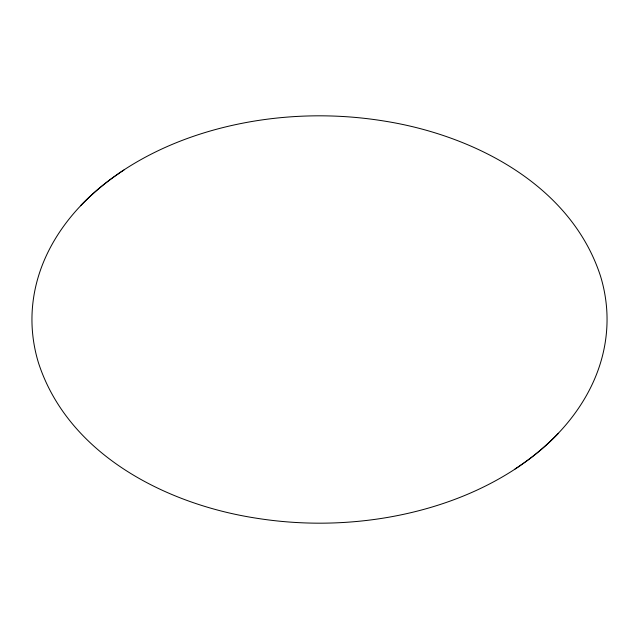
<?xml version="1.0" encoding="UTF-8"?>
<svg xmlns="http://www.w3.org/2000/svg" width="639" height="639" viewBox="0 0 639 639"><rect width="100%" height="100%" fill="white"/><g stroke="black" fill="none" stroke-linecap="round" stroke-linejoin="round"><path stroke-width="0.96" d="M118.391 173.632C158.935 145.74 206.373 128.95 254.745 121.019A404.136 404.136 0 0 1 384.255 121.059C473.515 135.18 570.811 184.679 600.524 276.16A149.63 149.63 0 0 1 606.738 309.827A144.805 144.805 0 0 1 606.723 329.173A149.566 149.566 0 0 1 600.516 362.84C592.481 389.279 577.336 413.201 558.406 433.194A239.218 239.218 0 0 1 520.561 465.296M520.609 465.368C480.065 493.26 432.627 510.05 384.255 517.981A404.152 404.152 0 0 1 254.753 517.941C165.485 503.82 68.197 454.321 38.476 362.84A149.654 149.654 0 0 1 32.27 329.173A144.741 144.741 0 0 1 32.27 309.827A149.566 149.566 0 0 1 38.484 276.16C46.519 249.721 61.663 225.799 80.594 205.806A239.29 239.29 0 0 1 118.439 173.704M558.486 433.266A240.991 240.991 0 0 1 515.074 468.938M80.514 205.734A241.047 241.047 0 0 1 123.926 170.062"/></g></svg>
